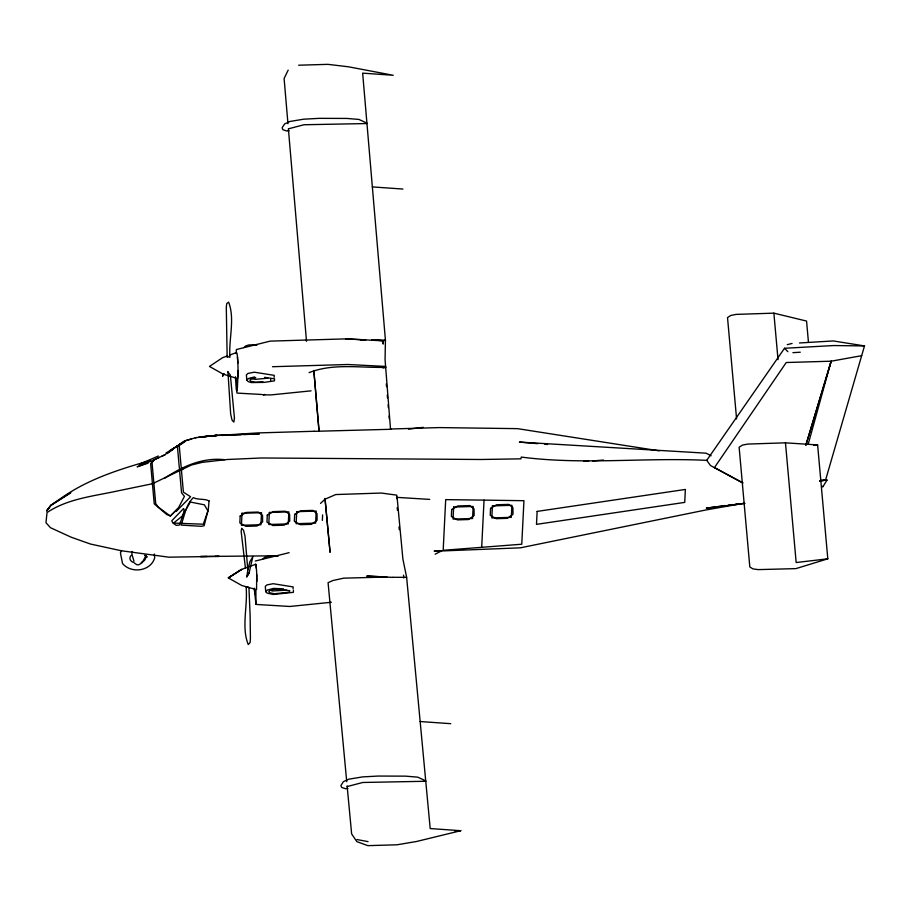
<?xml version="1.0" encoding="UTF-8"?>
<svg xmlns="http://www.w3.org/2000/svg" width="910" height="910" viewBox="0 0 910 910"><rect width="100%" height="100%" fill="white"/><g stroke="black" fill="none" stroke-linecap="round" stroke-linejoin="round"><path stroke-width="1.36" d="M246.109 587.121C247.918 605.787 241.161 627.138 248.259 644.564L250.113 642.505L250.409 638.558L250.136 616.07L248.942 587.439L247.543 587.098M298.651 65.213L327.896 64.348L348.428 66.794L393.245 75.28L362.658 73.141L385.43 340.192L385.066 359.723L390.492 428.724M237.112 389.901L236.998 379.322M322.356 520.44L322.618 514.889M236.179 353.603L236.384 349.554L243.914 347.665M237.248 390.709L238.249 370.472M270.611 380.71L270.691 379.151M274.126 377.366L274.228 375.352L254.254 372.19L247.929 373.441L246.371 374.943L246.837 380.187L248.237 381.631L251.342 382.575L264.332 382.382L274.445 380.858L274.547 378.844L264.582 377.332M293.043 588.918L293.145 586.904L273.159 583.708L266.846 584.948L265.276 586.438L265.743 591.671L267.142 593.115L273.273 594.492L293.35 592.342L293.452 590.328M383.224 344.048L383.383 340.829L385.43 340.192M392.87 577.281L406.634 577.35L430.191 828.555L460.778 830.705L416.552 841.488L397.113 844.787L367.856 845.652L356.845 841.625L351.635 833.913L347.131 785.933M397.067 498.145L397.101 497.383L429.713 499.397M481.686 547.354L484.04 500.125L523.944 500.705L521.771 544.226L443.181 550.3L445.695 499.635L484.04 500.125M132.064 551.449L131.916 554.179L133.986 561.299M255.938 602.716L255.903 590.806M331.365 602.261L289.835 606.469L255.938 604.422L256.154 602.192M228.364 577.736L241.662 569.41L228.376 577.952L241.855 585.528L256.563 589.691L256.711 573.482A13.115 0.899 88.3 0 0 255.335 564.416L241.377 569.489L228.376 577.93M808.171 444.308L831.148 361.202L861.668 355.673M799.469 342.979L833.276 340.943L864.5 345.925L825.552 480.116L819.717 481.128M831.148 361.202L805.885 445.092L831.148 361.202L786.24 362.521L714.441 467.603L710.505 465.567L706.74 460.358C644.974 457.343 582.696 465.124 521.282 457.07L520.884 458.845L480.901 459.493L261.454 457.98L226.886 459.516L202.145 462.371L191.396 465.021L152.436 483.745L117.822 490.899C93.866 496.132 67.693 498.623 47.036 512.569L45.966 522.727L50.471 527.709L71.333 537.275L90.443 544.032L121.451 550.777L168.85 557.182L219.264 556.374L215.238 556.408M176.529 447.367L177.257 446.173M288.163 70.138L284.102 78.499L287.958 123.715M121.576 550.618L120.427 552.859L122.543 563.552C131.279 573.88 150.719 571.4 154.7 557.853L154.359 554.008M145.998 555.635L142.085 562.778L138.877 564.769L136.887 564.769L134.123 562.812M246.815 576.747L249.181 572.549M190.315 502.092L182.159 516.141L173.56 523.079L203.26 524.205L207.981 511.033L204.386 504.834L190.088 501.979M823.231 486.179L827.031 480.07L824.858 479.968M706.74 460.358L784.511 348.28L833.685 345.55L864.5 345.925M46.854 510.635L51.108 505.141L70.809 492.674L50.835 505.368L46.717 510.828L50.835 505.368L61.323 498.043C87.917 479.297 119.21 469.287 150.241 460.562M583.538 461.256L588.679 461.188M165.222 454.625L153.881 459.925L150.639 463.656L154.234 503.844L166.769 514.582L170.454 515.947L178.633 507.496L184.434 496.348L181.556 492.81L179.611 470.971M243.925 347.654L245.484 346.05L248.68 344.981L257.428 344.617M246.837 380.187L248.396 378.583L254.675 376.911M262.831 559.138L264.389 557.534L267.597 556.465L277.755 556.158M265.743 591.671L267.301 590.067L273.58 588.395L283.488 588.815M325.075 499.146L320.536 503.401M196.492 437.517L184.844 440.861L178.701 444.956M175.983 447.06L184.844 440.861L191.407 439.007M177.894 445.661L165.745 453.214M179.372 468.377L177.427 446.526L179.782 444.205L166.564 453.772L172.57 449.722L170.648 450.04L185.617 441.043L179.236 445.536L181.215 467.638L182.694 468.32M159.284 457.343L154.018 459.88L152.038 462.61L155.701 503.571L158.238 507.075L170.306 516.027L177.859 508.849L176.142 511.465L190.6 496.769L183.399 492.151L181.431 470.049L182.774 469.287M164.562 478.296C182.432 466.364 202.771 457.173 224.77 459.721M435.151 554.201L441.475 550.971L520.361 547.831L705.58 510.032L744.494 503.162M309.082 372.634C333.037 363.056 360.326 367.981 385.624 367.344M164.915 454.829L161.65 456.32M314.087 431.34L390.902 429.281M158.351 456.024L139.446 464.248L144.61 462.496M153.881 459.925L137.137 466.841L148.114 463.179M325.154 499.146L335.71 494.551L381.347 493.049L396.783 495.142L396.862 498.703M227.648 355.81L222.552 357.698L209.459 366.446L223.155 374.135L237.521 378.594L238.022 370.802A13.115 0.899 88.3 0 0 237.044 353.512L236.554 352.523L230.196 354.877M261.83 394.496L237.055 393.086L236.589 390.765M827.804 558.82L795.863 568.625L758.144 569.615L752.877 568.864L749.817 566.941L739.125 447.242L742.367 445.138L747.736 444.069L785.466 442.829L817.624 444.933L827.804 558.82L796.17 562.528L785.466 442.829M822.231 486.884L823.277 486.611L823.197 485.758M787.252 344.685L792.075 343.423M245.086 347.381L270.202 341.113L345.561 338.895L365.706 339.839L360.428 339.976M255.289 561.038L262.819 559.172M263.991 558.888L289.118 552.677M382.939 368.027L385.624 367.401L385.669 366.434L347.848 364.5L272.5 366.719M198.346 437.312L199.961 437.141M255.71 377.718L251.035 378.958L249.886 380.096L250.91 381.29L255.494 382.257L262.99 381.847M264.958 394.496L262.865 394.838L270.93 394.917L311.072 390.845M195.229 437.744L217.092 435.321L259.305 433.933L244.028 434.548M267.813 378.185L255.232 379.356L250.66 378.389M286.764 590.146L271.828 590.999M725.463 505.516L706.342 508.121L744.915 503.48M728.193 505.152L732.288 504.595M735.018 504.22L739.125 503.662M408.601 429.133L423.275 427.347M813.574 445.434L817.624 444.933M455.159 831.376L460.778 830.705M202.691 436.857L217.092 435.321L199.87 436.902M819.694 480.867L827.031 480.07L821.343 480.241M202.725 436.846L203.317 436.789L201.918 436.925L217.092 435.321M289.061 130.744L286.639 130.96L282.873 129.721L282.123 127.787L284.58 123.965L289.915 121.474L303.701 119.187L319.285 118.346L346.915 118.436L358.961 119.438L366.946 123.157M366.98 123.544L303.963 124.75L288.368 128.845M347.859 788.458L345.436 788.686L341.671 787.434L340.92 785.512L343.377 781.679L348.712 779.199L362.498 776.913L378.082 776.059L405.712 776.15L417.758 777.163L425.743 780.871M425.778 781.269L362.772 782.475L347.165 786.57M227.125 356.527L229.946 357.311C228.524 339.328 235.189 319.046 228.626 302.109L226.738 303.576L226.294 307.25L227.147 357.255M592.717 460.915L603.489 460.062M792.906 352.659L800.299 352.215M216.25 435.662L212.075 435.822L257.712 432.933L314.268 431.26M221.801 435.435L241.241 434.65M808.444 342.149L806.556 321.059L773.875 313.154L736.144 314.394L730.776 315.463L727.522 317.567L736.588 418.964M390.481 429.019L439.257 427.586L517.494 428.644L659.272 450.86M278.358 555.771L200.473 556.51L207.184 556.465M252.809 345.186L256.54 345.299M385.43 340.181L371.689 339.68L383.383 340.829L345.561 338.895M392.824 577.395L366.764 576.064L386.898 577.008L343.639 578.168L332.798 580.557L328.078 582.707L346.733 781.701M372.361 186.914L402.948 189.052M420.158 721.539L450.734 723.678M537.73 443.671L519.383 442.089L706.092 453.18L711.108 455.774M544.783 444.273L547.604 444.512M356.947 839.543L368.049 841.625M714.441 467.603L743.083 482.926M714.577 467.672L741.752 482.493M144.872 555.464L147.17 557.091L144.906 555.282M784.511 348.28L787.878 351.681M227.955 372.088L230.367 375.091L234.45 418.088L233.847 422.092L232.073 420.181L230.674 414.164L227.921 371.473M255.938 604.422L254.311 588.156M406.634 577.35L402.891 559.093L397.101 497.383M255.869 564.666L256.381 568.477M245.427 567.942L241.127 531.19L241.73 528.232L243.516 530.234L244.983 535.956L247.725 568.898M397.192 507.552L397.454 510.317M399.001 526.879L399.262 529.643M403.528 575.188L403.79 577.952M773.875 313.154L778.027 359.632M236.304 389.81L235.406 376.751M319.08 431.101L313.825 370.427L318.989 431.101M386.306 383.861L386.545 386.659M387.262 395.031L387.501 397.829M388.104 404.813L388.342 407.612M389.048 415.995L389.287 418.782M288.436 129.368L306.511 341.296M237.464 356.925L237.851 363.079M254.504 589.782L254.755 593.98M256.757 574.563L256.927 581.319M145.68 557.875A7.928 5.187 -5.1 0 1 141.243 562.414M133.361 562.437A7.928 5.187 -5.1 0 1 131.245 555.327M240.172 516.027L239.842 522.966L245.893 526.355L256.995 526.014L262.615 521.942L262.546 515.367L258.281 512.057L246.2 512.432L240.172 516.027M267.278 515.197L266.949 522.135L273 525.525L284.102 525.184L289.721 521.111L289.653 514.537L285.399 511.227L273.307 511.602L267.278 515.197M294.658 514.366L294.328 521.305L300.38 524.683L311.482 524.342L317.101 520.27L317.033 513.695L312.767 510.385L300.687 510.76L294.658 514.366M451.678 509.554L451.36 516.493L457.4 519.883L468.502 519.542L474.133 515.47L474.053 508.895L469.799 505.585L457.707 505.96L451.678 509.554M490.547 508.372L490.228 515.31L496.268 518.689L507.37 518.347L512.99 514.275L512.922 507.7L508.667 504.39L496.576 504.766L490.547 508.372M242.014 513.274L241.412 525.298L260.92 524.729L261.523 512.694L242.014 513.274M269.36 512.466L268.769 524.49L288.277 523.921L288.868 511.886L269.36 512.466M289.596 590.635L289.517 592.194L274.399 593.741L269.815 592.774L268.803 591.58L269.94 590.442L274.627 589.202L289.596 590.635M296.717 511.659L296.114 523.694L315.622 523.113L316.225 511.09L296.717 511.659M453.646 507.041L453.043 519.064L472.563 518.495L473.154 506.46L453.646 507.041M492.412 505.892L491.81 517.926L511.318 517.346L511.921 505.323L492.412 505.892M537.139 511.409L536.49 524.365L684.73 502.388L685.366 489.443L537.139 511.409M209.038 500.887L208.356 508.986L204.147 525.73L201.315 526.31L181.067 525.093C184.741 515.276 185.651 505.346 193.284 497.645C198.141 500.102 204.659 498.464 209.038 500.887M247.861 569.91L246.781 576.929L249.056 573.061L252.923 556.454L249.829 561.868L247.861 569.91M183.331 514.116L179.406 525.036L176.278 525.366L172.866 523.011L171.762 520.804L183.513 508.576L184.184 509.623L183.331 514.116M223.166 375.045L222.552 376.262L224.065 373.691L223.166 375.045M441.475 550.971L434.377 551.176L441.475 550.971M330.046 552.142L325.007 498.452L330.057 552.142M382.871 343.491L382.632 340.681L382.882 343.514"/></g></svg>
